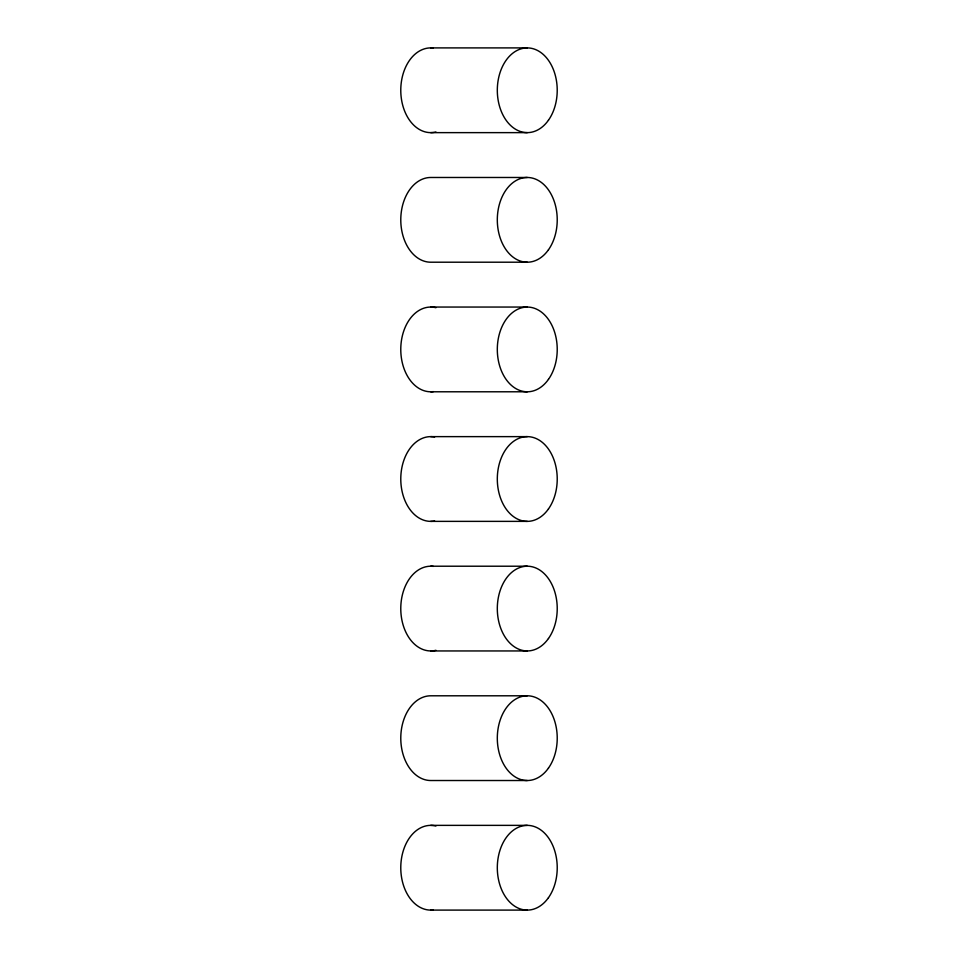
<?xml version="1.0" encoding="UTF-8"?>
<svg xmlns="http://www.w3.org/2000/svg" width="958" height="958" viewBox="0 0 958 958"><rect width="100%" height="100%" fill="white"/><g stroke="black" fill="none" stroke-linecap="round" stroke-linejoin="round"><path stroke-width="1.44" d="M430.729 47.9L527.271 47.9M430.729 132.635L527.271 132.635M527.271 177.481L430.729 177.481A42.368 29.961 -90 0 0 400.779 219.849A42.368 29.961 -90 0 0 430.729 262.205L527.271 262.205M430.729 307.051L527.271 307.051M430.729 391.786L527.271 391.786M430.729 436.632L527.271 436.632M430.729 521.368L527.271 521.368M430.729 566.214L527.271 566.214M430.729 650.949L527.271 650.949M527.271 695.795L430.729 695.795A42.368 29.961 -90 0 0 400.779 738.151A42.368 29.961 -90 0 0 430.729 780.519L527.271 780.519M430.729 825.365L527.271 825.365M430.729 910.1L527.271 910.1M435.938 131.988A42.368 29.961 -90 0 1 400.803 92.124A42.368 29.961 -90 0 1 433.339 48.056M433.339 391.63A42.368 29.961 -90 0 1 400.803 347.562A42.368 29.961 -90 0 1 435.938 307.698M434.645 521.008A42.368 29.961 -90 0 1 400.779 479A42.368 29.961 -90 0 1 434.645 436.992M435.938 650.302A42.368 29.961 -90 0 1 400.803 610.438A42.368 29.961 -90 0 1 433.339 566.37M433.339 909.944A42.368 29.961 -90 0 1 400.803 865.876A42.368 29.961 -90 0 1 435.938 826.012M548.455 120.217A42.368 29.961 -90 0 0 535.019 49.349A42.368 29.961 -90 0 0 498.328 101.225A42.368 29.961 -90 0 0 548.455 120.217M548.455 249.798A42.368 29.961 -90 0 0 535.019 178.918A42.368 29.961 -90 0 0 498.328 230.806A42.368 29.961 -90 0 0 548.455 249.798M548.455 379.38A42.368 29.961 -90 0 0 535.019 308.5A42.368 29.961 -90 0 0 498.328 360.388A42.368 29.961 -90 0 0 548.455 379.38M548.455 508.961A42.368 29.961 -90 0 0 535.019 438.081A42.368 29.961 -90 0 0 498.328 489.969A42.368 29.961 -90 0 0 548.455 508.961M548.455 638.531A42.368 29.961 -90 0 0 535.019 567.651A42.368 29.961 -90 0 0 498.328 619.539A42.368 29.961 -90 0 0 548.455 638.531M548.455 768.112A42.368 29.961 -90 0 0 535.019 697.232A42.368 29.961 -90 0 0 498.328 749.12A42.368 29.961 -90 0 0 548.455 768.112M548.455 897.694A42.368 29.961 -90 0 0 535.019 826.814A42.368 29.961 -90 0 0 498.328 878.702A42.368 29.961 -90 0 0 548.455 897.694"/></g></svg>
